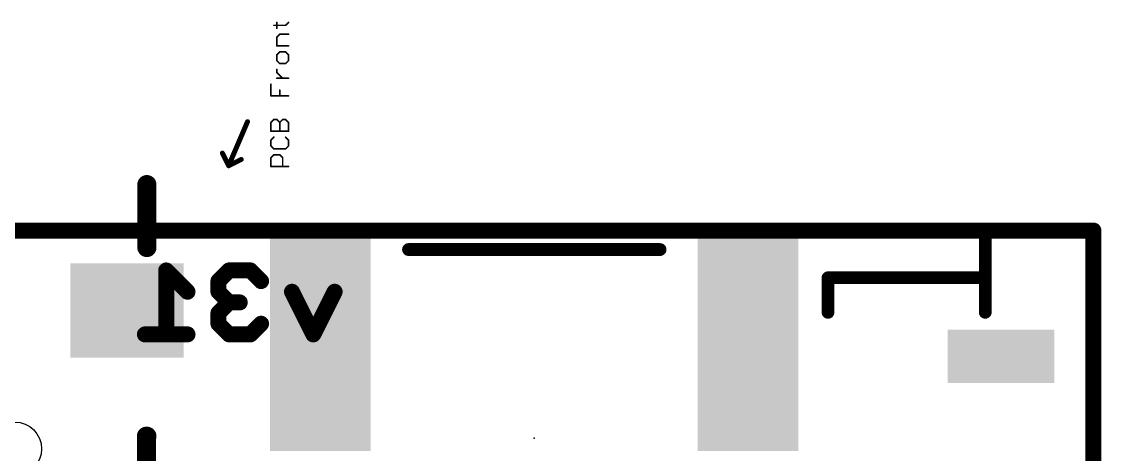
# Model space of a CAD drawing. Extents: x -20 to 87, y -16 to 68.
# Drawn here: x 9.63 to 26.8, y 61.21 to 68.09 of the extents above; entities that cross this region are included whole.
import ezdxf

# ---------------------------------------------------------------- set-up
doc = ezdxf.new("R2010")
doc.units = 0
for name, color, linetype in [('1', 12, 'CONTINUOUS'), ('16', 132, 'CONTINUOUS'), ('20', 53, 'CONTINUOUS'), ('21', 41, 'CONTINUOUS'), ('22', 40, 'CONTINUOUS'), ('23', 53, 'CONTINUOUS'), ('24', 53, 'CONTINUOUS'), ('51', 53, 'CONTINUOUS')]:
    doc.layers.add(name, color=color, linetype=linetype)

# ---------------------------------------------------------------- blocks, each defined once
blk = doc.blocks.new('RECT')
blk.add_solid([(-0.5, -0.5), (0.5, -0.5), (-0.5, 0.5), (0.5, 0.5)])

msp = doc.modelspace()

# ---------------------------------------------------------------- linework, layer by layer
at = {"layer": '1', "const_width": 0.254}
for points in [[(-1.27, 64.77), (26.67, 64.77)], [(26.67, 64.77), (26.67, 0)]]:
    msp.add_lwpolyline(points, dxfattribs=at)
at = {"layer": '1', "const_width": 0.127}
for points in [[(26.7335, 64.77, 1), (26.6065, 64.77)], [(26.67, 64.7065, 1), (26.67, 64.8335)]]:
    msp.add_lwpolyline(points, format="xyb", dxfattribs=at)
at = {"layer": '16', "const_width": 0.254}
for points in [[(-1.27, 64.77), (26.67, 64.77)], [(26.67, 64.77), (26.67, 0)], [(12.2662, 63.7969), (11.9273, 64.1359)], [(11.9273, 64.1359), (11.9273, 63.119)], [(12.9272, 64.1359), (12.7577, 63.9664)], [(13.2661, 64.1359), (12.9272, 64.1359)], [(13.4356, 63.9664), (13.2661, 64.1359)], [(12.7577, 63.9664), (12.7577, 63.7969)], [(12.7577, 63.7969), (12.9272, 63.6274)], [(14.266, 63.119), (13.9271, 63.7969)], [(14.605, 63.7969), (14.266, 63.119)], [(12.9272, 63.6274), (12.7577, 63.458)], [(12.9272, 63.6274), (13.0966, 63.6274)], [(12.7577, 63.458), (12.7577, 63.2885)], [(12.7577, 63.2885), (12.9272, 63.119)], [(13.2661, 63.119), (13.4356, 63.2885)], [(12.2662, 63.119), (11.5883, 63.119)], [(12.9272, 63.119), (13.2661, 63.119)]]:
    msp.add_lwpolyline(points, dxfattribs=at)
at = {"layer": '16', "const_width": 0.127}
for points in [[(26.7335, 64.77, 1), (26.6065, 64.77)], [(26.67, 64.7065, 1), (26.67, 64.8335)], [(11.9722, 64.1808, 1), (11.8823, 64.091)], [(11.9908, 64.1359, 1), (11.8638, 64.1359)], [(12.9272, 64.1994, 1), (12.9272, 64.0724)], [(12.9721, 64.091, 1), (12.8823, 64.1808)], [(13.311, 64.1808, 1), (13.2212, 64.091)], [(13.2661, 64.0724, 1), (13.2661, 64.1994)], [(12.8212, 63.9664, 1), (12.6942, 63.9664)], [(12.7128, 64.0113, 1), (12.8026, 63.9215)], [(13.3907, 63.9215, 1), (13.4805, 64.0113)], [(12.2213, 63.752, 1), (12.3111, 63.8418)], [(12.8026, 63.8418, 1), (12.7128, 63.752)], [(13.9839, 63.8253, 1), (13.8703, 63.7685)], [(14.6618, 63.7685, 1), (14.5482, 63.8253)], [(12.6942, 63.7969, 1), (12.8212, 63.7969)], [(12.9272, 63.6909, 1), (12.9272, 63.5639)], [(12.9721, 63.5825, 1), (12.8823, 63.6723)], [(12.8823, 63.5825, 1), (12.9721, 63.6723)], [(13.0966, 63.5639, 1), (13.0966, 63.6909)], [(12.8212, 63.458, 1), (12.6942, 63.458)], [(12.7128, 63.5029, 1), (12.8026, 63.4131)], [(12.8026, 63.3334, 1), (12.7128, 63.2436)], [(13.4805, 63.2436, 1), (13.3907, 63.3334)], [(11.5883, 63.1825, 1), (11.5883, 63.0555)], [(12.2662, 63.0555, 1), (12.2662, 63.1825)], [(12.6942, 63.2885, 1), (12.8212, 63.2885)], [(12.9272, 63.1825, 1), (12.9272, 63.0555)], [(12.8823, 63.0741, 1), (12.9721, 63.1639)], [(13.2212, 63.1639, 1), (13.311, 63.0741)], [(13.2661, 63.0555, 1), (13.2661, 63.1825)], [(14.2092, 63.1474, 1), (14.3228, 63.0906)], [(14.2092, 63.0906, 1), (14.3228, 63.1474)], [(11.8638, 63.119, 1), (11.9908, 63.119)]]:
    msp.add_lwpolyline(points, format="xyb", dxfattribs=at)
at = {"layer": '20', "const_width": 0.2032}
for points in [[(-1.27, 64.77), (26.67, 64.77)], [(26.67, 44.45), (26.67, 64.77)]]:
    msp.add_lwpolyline(points, dxfattribs=at)
at = {"layer": '20', "const_width": 0.1016}
for points in [[(26.7208, 64.77, 1), (26.6192, 64.77)], [(26.67, 64.7192, 1), (26.67, 64.8208)]]:
    msp.add_lwpolyline(points, format="xyb", dxfattribs=at)
at = {"layer": '20'}
msp.add_circle((9.52, 61.3), 0.425, dxfattribs=at)
at = {"layer": '21'}
for points, const_width in [([(11.62, 64.5), (11.62, 65.5)], 0.3048), ([(19.78, 64.468), (15.78, 64.468)], 0.2032), ([(11.6129, 60.518), (11.6129, 61.5)], 0.3048), ([(11.6129, 61.5), (11.62, 61.5)], 0.3048)]:
    msp.add_lwpolyline(points, dxfattribs=dict(at, const_width=const_width))
for points, const_width in [([(11.6962, 65.5, 1), (11.5438, 65.5)], 0.1524), ([(11.5438, 64.5, 1), (11.6962, 64.5)], 0.1524), ([(15.78, 64.5188, 1), (15.78, 64.4172)], 0.1016), ([(19.78, 64.4172, 1), (19.78, 64.5188)], 0.1016), ([(11.6891, 61.5, 1), (11.5367, 61.5)], 0.1524), ([(11.6129, 61.5762, 1), (11.6129, 61.4238)], 0.1524), ([(11.62, 61.4238, 1), (11.62, 61.5762)], 0.1524)]:
    msp.add_lwpolyline(points, format="xyb", dxfattribs=dict(at, const_width=const_width))
at = {"layer": '22', "const_width": 0.2032}
for points in [[(0.45, 64.77), (24.95, 64.77)], [(24.95, 64.02), (24.95, 64.77)], [(22.45, 64.02), (22.45, 63.47)], [(22.45, 64.02), (24.95, 64.02)], [(24.95, 64.02), (24.95, 63.47)]]:
    msp.add_lwpolyline(points, dxfattribs=at)
at = {"layer": '22', "const_width": 0.1016}
for points in [[(25.0008, 64.77, 1), (24.8992, 64.77)], [(24.95, 64.7192, 1), (24.95, 64.8208)], [(22.5008, 64.02, 1), (22.3992, 64.02)], [(22.45, 64.0708, 1), (22.45, 63.9692)], [(25.0008, 64.02, 1), (24.8992, 64.02)], [(24.8992, 64.02, 1), (25.0008, 64.02)], [(24.95, 63.9692, 1), (24.95, 64.0708)], [(22.3992, 63.47, 1), (22.5008, 63.47)], [(24.8992, 63.47, 1), (25.0008, 63.47)]]:
    msp.add_lwpolyline(points, format="xyb", dxfattribs=at)
at = {"layer": '23'}
msp.add_point((17.78, 61.468), dxfattribs=at)
at = {"layer": '24'}
msp.add_point((12.7, 64.77), dxfattribs=at)
at = {"layer": '51'}
for points, const_width in [([(13.6391, 68.0322), (13.8255, 68.0322)], 0.0254), ([(13.6857, 67.9856), (13.6857, 68.0788)], 0.0254), ([(13.8255, 68.0322), (13.8721, 68.0788)], 0.0254), ([(13.6857, 67.8447), (13.7323, 67.8914)], 0.0254), ([(13.6857, 67.7049), (13.6857, 67.8447)], 0.0254), ([(13.7323, 67.8914), (13.8721, 67.8914)], 0.0254), ([(13.8721, 67.7049), (13.6857, 67.7049)], 0.0254), ([(13.7323, 67.6107), (13.6857, 67.5641)], 0.0254), ([(13.6857, 67.5641), (13.6857, 67.4709)], 0.0254), ([(13.6857, 67.4709), (13.7323, 67.4243)], 0.0254), ([(13.8255, 67.6107), (13.7323, 67.6107)], 0.0254), ([(13.8721, 67.5641), (13.8255, 67.6107)], 0.0254), ([(13.8255, 67.4243), (13.8721, 67.4709)], 0.0254), ([(13.8721, 67.4709), (13.8721, 67.5641)], 0.0254), ([(13.6857, 67.2836), (13.6857, 67.3302)], 0.0254), ([(13.7323, 67.4243), (13.8255, 67.4243)], 0.0254), ([(13.7789, 67.1904), (13.6857, 67.2836)], 0.0254), ([(13.8721, 67.1904), (13.6857, 67.1904)], 0.0254), ([(13.5925, 66.9097), (13.5925, 67.0962)], 0.0254), ([(13.7323, 66.9097), (13.7323, 67.003)], 0.0254), ([(13.8721, 66.9097), (13.5925, 66.9097)], 0.0254), ([(13.22, 66.5), (12.92, 65.8)], 0.08), ([(13.5925, 66.4883), (13.6391, 66.5349)], 0.0254), ([(13.5925, 66.3484), (13.5925, 66.4883)], 0.0254), ([(13.6391, 66.5349), (13.6857, 66.5349)], 0.0254), ([(13.6857, 66.5349), (13.7323, 66.4883)], 0.0254), ([(13.7323, 66.4883), (13.7789, 66.5349)], 0.0254), ([(13.7323, 66.3484), (13.7323, 66.4883)], 0.0254), ([(13.7789, 66.5349), (13.8255, 66.5349)], 0.0254), ([(13.8255, 66.5349), (13.8721, 66.4883)], 0.0254), ([(13.8721, 66.4883), (13.8721, 66.3484)], 0.0254), ([(13.8721, 66.3484), (13.5925, 66.3484)], 0.0254), ([(13.6391, 66.2542), (13.5925, 66.2076)], 0.0254), ([(13.5925, 66.2076), (13.5925, 66.1144)], 0.0254), ([(13.5925, 66.1144), (13.6391, 66.0678)], 0.0254), ([(13.8721, 66.2076), (13.8255, 66.2542)], 0.0254), ([(13.8255, 66.0678), (13.8721, 66.1144)], 0.0254), ([(13.8721, 66.1144), (13.8721, 66.2076)], 0.0254), ([(12.92, 65.8), (12.82, 66)], 0.08), ([(12.92, 65.8), (13.12, 65.9)], 0.08), ([(13.5925, 65.9269), (13.6391, 65.9736)], 0.0254), ([(13.5925, 65.7871), (13.5925, 65.9269)], 0.0254), ([(13.6391, 66.0678), (13.8255, 66.0678)], 0.0254), ([(13.6391, 65.9736), (13.7323, 65.9736)], 0.0254), ([(13.7323, 65.9736), (13.7789, 65.9269)], 0.0254), ([(13.7789, 65.9269), (13.7789, 65.7871)], 0.0254), ([(13.8721, 65.7871), (13.5925, 65.7871)], 0.0254)]:
    msp.add_lwpolyline(points, dxfattribs=dict(at, const_width=const_width))
for points, const_width in [([(13.6391, 68.0385, 1), (13.6391, 68.0258)], 0.0127), ([(13.692, 68.0788, 1), (13.6793, 68.0788)], 0.0127), ([(13.6793, 67.9856, 1), (13.692, 67.9856)], 0.0127), ([(13.821, 68.0367, 1), (13.83, 68.0277)], 0.0127), ([(13.8255, 68.0258, 1), (13.8255, 68.0385)], 0.0127), ([(13.8766, 68.0743, 1), (13.8676, 68.0833)], 0.0127), ([(13.692, 67.8447, 1), (13.6793, 67.8447)], 0.0127), ([(13.6812, 67.8492, 1), (13.6902, 67.8403)], 0.0127), ([(13.7323, 67.8977, 1), (13.7323, 67.885)], 0.0127), ([(13.7368, 67.8869, 1), (13.7278, 67.8958)], 0.0127), ([(13.8721, 67.885, 1), (13.8721, 67.8977)], 0.0127), ([(13.6793, 67.7049, 1), (13.692, 67.7049)], 0.0127), ([(13.6857, 67.7113, 1), (13.6857, 67.6986)], 0.0127), ([(13.8721, 67.6986, 1), (13.8721, 67.7113)], 0.0127), ([(13.692, 67.5641, 1), (13.6793, 67.5641)], 0.0127), ([(13.6793, 67.4709, 1), (13.692, 67.4709)], 0.0127), ([(13.6812, 67.5686, 1), (13.6902, 67.5596)], 0.0127), ([(13.6902, 67.4754, 1), (13.6812, 67.4664)], 0.0127), ([(13.7323, 67.617, 1), (13.7323, 67.6043)], 0.0127), ([(13.7368, 67.6062, 1), (13.7278, 67.6152)], 0.0127), ([(13.83, 67.6152, 1), (13.821, 67.6062)], 0.0127), ([(13.8255, 67.6043, 1), (13.8255, 67.617)], 0.0127), ([(13.8785, 67.5641, 1), (13.8658, 67.5641)], 0.0127), ([(13.8658, 67.4709, 1), (13.8785, 67.4709)], 0.0127), ([(13.8676, 67.5596, 1), (13.8766, 67.5686)], 0.0127), ([(13.8766, 67.4664, 1), (13.8676, 67.4754)], 0.0127), ([(13.692, 67.3302, 1), (13.6793, 67.3302)], 0.0127), ([(13.7323, 67.4306, 1), (13.7323, 67.4179)], 0.0127), ([(13.7278, 67.4198, 1), (13.7368, 67.4288)], 0.0127), ([(13.821, 67.4288, 1), (13.83, 67.4198)], 0.0127), ([(13.8255, 67.4179, 1), (13.8255, 67.4306)], 0.0127), ([(13.6793, 67.2836, 1), (13.692, 67.2836)], 0.0127), ([(13.6902, 67.2881, 1), (13.6812, 67.2791)], 0.0127), ([(13.6857, 67.1967, 1), (13.6857, 67.184)], 0.0127), ([(13.7744, 67.1859, 1), (13.7834, 67.1949)], 0.0127), ([(13.8721, 67.184, 1), (13.8721, 67.1967)], 0.0127), ([(13.5988, 67.0962, 1), (13.5861, 67.0962)], 0.0127), ([(13.7386, 67.003, 1), (13.7259, 67.003)], 0.0127), ([(13.5861, 66.9097, 1), (13.5988, 66.9097)], 0.0127), ([(13.5925, 66.9161, 1), (13.5925, 66.9034)], 0.0127), ([(13.7259, 66.9097, 1), (13.7386, 66.9097)], 0.0127), ([(13.8721, 66.9034, 1), (13.8721, 66.9161)], 0.0127), ([(13.2384, 66.4921, 1), (13.2016, 66.5079)], 0.04), ([(13.5988, 66.4883, 1), (13.5861, 66.4883)], 0.0127), ([(13.588, 66.4927, 1), (13.597, 66.4838)], 0.0127), ([(13.6391, 66.5412, 1), (13.6391, 66.5285)], 0.0127), ([(13.6436, 66.5304, 1), (13.6346, 66.5393)], 0.0127), ([(13.6902, 66.5393, 1), (13.6812, 66.5304)], 0.0127), ([(13.6857, 66.5285, 1), (13.6857, 66.5412)], 0.0127), ([(13.7386, 66.4883, 1), (13.7259, 66.4883)], 0.0127), ([(13.7278, 66.4927, 1), (13.7368, 66.4838)], 0.0127), ([(13.7278, 66.4838, 1), (13.7368, 66.4927)], 0.0127), ([(13.7789, 66.5412, 1), (13.7789, 66.5285)], 0.0127), ([(13.7834, 66.5304, 1), (13.7744, 66.5393)], 0.0127), ([(13.83, 66.5393, 1), (13.821, 66.5304)], 0.0127), ([(13.8255, 66.5285, 1), (13.8255, 66.5412)], 0.0127), ([(13.8785, 66.4883, 1), (13.8658, 66.4883)], 0.0127), ([(13.8676, 66.4838, 1), (13.8766, 66.4927)], 0.0127), ([(13.5861, 66.3484, 1), (13.5988, 66.3484)], 0.0127), ([(13.5925, 66.3548, 1), (13.5925, 66.3421)], 0.0127), ([(13.7259, 66.3484, 1), (13.7386, 66.3484)], 0.0127), ([(13.8658, 66.3484, 1), (13.8785, 66.3484)], 0.0127), ([(13.8721, 66.3421, 1), (13.8721, 66.3548)], 0.0127), ([(13.5988, 66.2076, 1), (13.5861, 66.2076)], 0.0127), ([(13.5861, 66.1144, 1), (13.5988, 66.1144)], 0.0127), ([(13.588, 66.2121, 1), (13.597, 66.2031)], 0.0127), ([(13.597, 66.1189, 1), (13.588, 66.1099)], 0.0127), ([(13.6436, 66.2497, 1), (13.6346, 66.2587)], 0.0127), ([(13.83, 66.2587, 1), (13.821, 66.2497)], 0.0127), ([(13.8785, 66.2076, 1), (13.8658, 66.2076)], 0.0127), ([(13.8658, 66.1144, 1), (13.8785, 66.1144)], 0.0127), ([(13.8676, 66.2031, 1), (13.8766, 66.2121)], 0.0127), ([(13.8766, 66.1099, 1), (13.8676, 66.1189)], 0.0127), ([(12.8379, 66.0089, 1), (12.8021, 65.9911)], 0.04), ([(13.1289, 65.8821, 1), (13.1111, 65.9179)], 0.04), ([(13.5988, 65.9269, 1), (13.5861, 65.9269)], 0.0127), ([(13.588, 65.9314, 1), (13.597, 65.9225)], 0.0127), ([(13.6391, 66.0741, 1), (13.6391, 66.0614)], 0.0127), ([(13.6391, 65.9799, 1), (13.6391, 65.9672)], 0.0127), ([(13.6346, 66.0633, 1), (13.6436, 66.0723)], 0.0127), ([(13.6436, 65.9691, 1), (13.6346, 65.978)], 0.0127), ([(13.7368, 65.978, 1), (13.7278, 65.9691)], 0.0127), ([(13.7323, 65.9672, 1), (13.7323, 65.9799)], 0.0127), ([(13.7852, 65.9269, 1), (13.7725, 65.9269)], 0.0127), ([(13.7744, 65.9225, 1), (13.7834, 65.9314)], 0.0127), ([(13.821, 66.0723, 1), (13.83, 66.0633)], 0.0127), ([(13.8255, 66.0614, 1), (13.8255, 66.0741)], 0.0127), ([(12.9111, 65.8179, 1), (12.9289, 65.7821)], 0.04), ([(12.9016, 65.8079, 1), (12.9384, 65.7921)], 0.04), ([(12.9021, 65.7911, 1), (12.9379, 65.8089)], 0.04), ([(13.5861, 65.7871, 1), (13.5988, 65.7871)], 0.0127), ([(13.5925, 65.7935, 1), (13.5925, 65.7808)], 0.0127), ([(13.7725, 65.7871, 1), (13.7852, 65.7871)], 0.0127), ([(13.8721, 65.7808, 1), (13.8721, 65.7935)], 0.0127)]:
    msp.add_lwpolyline(points, format="xyb", dxfattribs=dict(at, const_width=const_width))

# ---------------------------------------------------------------- block references
at = {"layer": '1'}
for p, xscale, yscale, rotation in [((14.38, 62.968), 3.4, 1.6, 90), ((21.18, 62.968), 3.4, 1.6, 90), ((11.304, 63.5), 1.5, 1.8, 270)]:
    msp.add_blockref('RECT', p, dxfattribs=dict(at, xscale=xscale, yscale=yscale, rotation=rotation))
at = {"layer": '16', "xscale": 0.85, "yscale": 1.7, "rotation": 270}
msp.add_blockref('RECT', (25.2, 62.77), dxfattribs=at)

doc.saveas('drawing.dxf')
